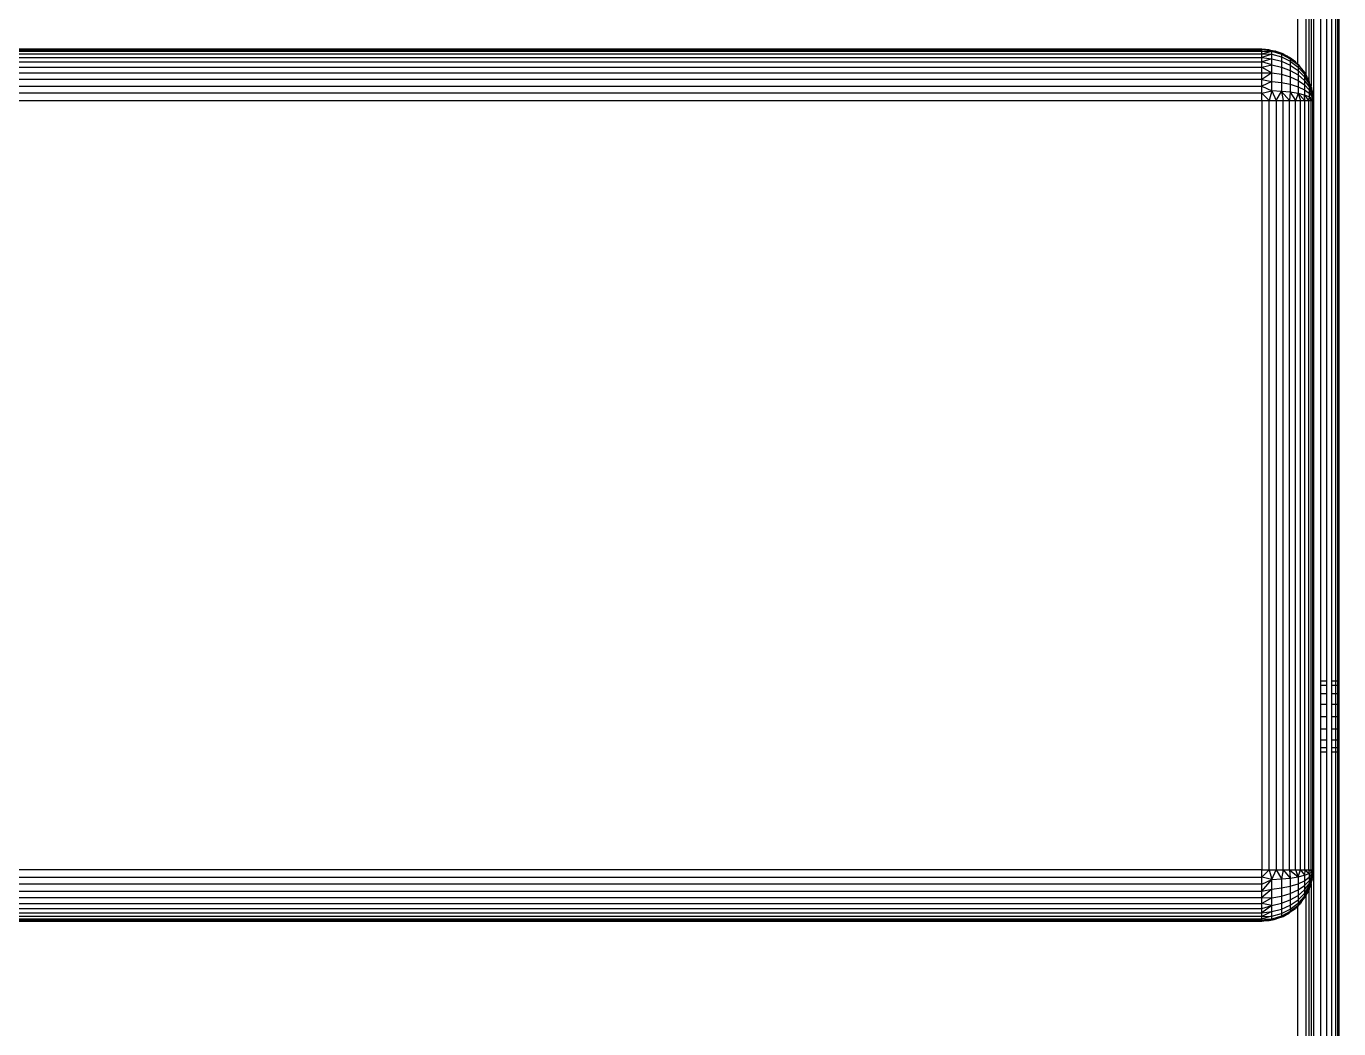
# Model space of a CAD drawing. Header units: inches. Extents: x 12 to 4609, y 5 to 3256.
# Drawn here: x 1554.3 to 1682.3, y 1244.2 to 1342 of the extents above; entities that cross this region are included whole.
import ezdxf

# ---------------------------------------------------------------- set-up
doc = ezdxf.new("R2010")
doc.units = ezdxf.units.IN
doc.header["$MEASUREMENT"] = 0

msp = doc.modelspace()

# ---------------------------------------------------------------- linework, layer by layer
for p, q in [((1679.87, 1398.21), (1679.87, 1053.84)), ((1679.64, 1358.33), (1679.64, 1336.15)), ((1679.12, 1357.17), (1679.12, 1337.3)), ((1679.45, 1336.64), (1679.45, 1357.85)), ((1678.34, 1338.3), (1678.34, 1356.17)), ((1680.57, 1346.19), (1680.57, 1278.12)), ((1681.17, 1278.12), (1681.17, 1346.19)), ((1681.67, 1278.12), (1681.67, 1346.19)), ((1682.04, 1346.19), (1682.04, 1278.12)), ((1682.27, 1278.12), (1682.27, 1346.19)), ((1682.34, 1346.19), (1682.34, 1278.12)), ((1674.84, 1339.74), (710.34, 1339.74)), ((710.34, 1339.69), (1674.84, 1339.69)), ((1674.84, 1339.53), (710.34, 1339.53)), ((710.34, 1339.29), (1674.84, 1339.29)), ((1675.55, 1339.69), (1674.84, 1339.74)), ((1674.84, 1339.69), (1674.84, 1339.74)), ((1675.55, 1339.69), (1674.84, 1339.69)), ((1675.82, 1339.55), (1674.84, 1339.69)), ((1674.84, 1339.53), (1674.84, 1339.69)), ((1674.84, 1339.29), (1675.82, 1339.55)), ((1674.84, 1339.53), (1675.82, 1339.55)), ((1674.84, 1339.29), (1674.84, 1339.53)), ((1674.84, 1338.94), (1674.84, 1339.29)), ((1674.84, 1339.29), (1675.82, 1339.27)), ((1675.82, 1339.27), (1674.84, 1338.94)), ((1675.55, 1339.69), (1675.82, 1339.55)), ((1675.55, 1339.69), (1676.05, 1339.58)), ((1675.82, 1339.55), (1676.05, 1339.58)), ((1675.82, 1339.27), (1675.82, 1339.55)), ((1675.82, 1339.55), (1676.76, 1339.27)), ((1675.82, 1338.81), (1675.82, 1339.27)), ((1675.82, 1339.27), (1676.76, 1339.01)), ((1676.05, 1339.58), (1676.14, 1339.57)), ((1676.17, 1339.55), (1676.14, 1339.57)), ((1676.25, 1339.53), (1676.17, 1339.55)), ((1676.92, 1339.29), (1676.25, 1339.53)), ((1676.25, 1339.53), (1676.76, 1339.27)), ((1676.92, 1339.29), (1676.76, 1339.27)), ((1676.76, 1339.27), (1676.76, 1339.01)), ((1676.76, 1339.27), (1677.62, 1338.81)), ((1676.92, 1339.29), (1677.62, 1338.81)), ((1676.92, 1339.29), (1677.25, 1339.11)), ((1677.34, 1339.07), (1677.25, 1339.11)), ((710.34, 1338.94), (1674.84, 1338.94)), ((710.34, 1338.52), (1674.84, 1338.52)), ((710.34, 1338.01), (1674.84, 1338.01)), ((1674.84, 1338.52), (1674.84, 1338.94)), ((1674.84, 1338.94), (1675.82, 1338.81)), ((1675.82, 1338.81), (1674.84, 1338.52)), ((1675.82, 1338.21), (1674.84, 1338.52)), ((1674.84, 1338.01), (1674.84, 1338.52)), ((1674.84, 1338.01), (1675.82, 1338.21)), ((1674.84, 1337.44), (1674.84, 1338.01)), ((1674.84, 1338.01), (1675.82, 1337.46)), ((1675.82, 1338.21), (1675.82, 1338.81)), ((1675.82, 1338.81), (1676.76, 1338.58)), ((1675.82, 1337.46), (1675.82, 1338.21)), ((1675.82, 1338.21), (1676.76, 1338)), ((1676.76, 1339.01), (1676.76, 1338.58)), ((1676.76, 1339.01), (1677.62, 1338.58)), ((1676.76, 1338.58), (1676.76, 1338)), ((1676.76, 1338.58), (1677.62, 1338.19)), ((1676.76, 1338), (1676.76, 1337.3)), ((1676.76, 1338), (1677.62, 1337.68)), ((1677.34, 1339.07), (1677.4, 1339.02)), ((1677.55, 1338.94), (1677.4, 1339.02)), ((1678.12, 1338.52), (1677.55, 1338.94)), ((1677.55, 1338.94), (1677.62, 1338.81)), ((1677.55, 1338.94), (1678.34, 1338.25)), ((1677.62, 1338.81), (1677.62, 1338.58)), ((1677.62, 1338.81), (1678.34, 1338.25)), ((1677.62, 1338.58), (1677.62, 1338.19)), ((1677.62, 1338.58), (1678.38, 1338)), ((1677.62, 1338.19), (1677.62, 1337.68)), ((1677.62, 1338.19), (1678.38, 1337.68)), ((1678.22, 1338.4), (1678.12, 1338.52)), ((1678.22, 1338.4), (1678.34, 1338.3)), ((1678.34, 1338.25), (1678.34, 1338.3)), ((1678.34, 1338.3), (1678.38, 1338.27)), ((1678.34, 1338.25), (1678.38, 1338.21)), ((1678.38, 1338.27), (1678.51, 1338.1)), ((1678.38, 1338.21), (1678.38, 1338)), ((1678.38, 1338.21), (1679, 1337.47)), ((1678.38, 1338.21), (1678.51, 1338.1)), ((1678.38, 1338), (1678.38, 1337.68)), ((1678.38, 1338), (1679, 1337.3)), ((1678.51, 1338.1), (1678.62, 1338.01)), ((1679, 1337.47), (1678.62, 1338.01)), ((710.34, 1337.44), (1674.84, 1337.44)), ((1674.84, 1336.81), (710.34, 1336.81)), ((1674.84, 1337.44), (1675.82, 1337.46)), ((1675.82, 1337.46), (1674.84, 1336.81)), ((1674.84, 1336.81), (1674.84, 1337.44)), ((1674.84, 1336.15), (1674.84, 1336.81)), ((1674.84, 1336.81), (1675.82, 1336.61)), ((1675.82, 1336.61), (1674.84, 1336.15)), ((1675.82, 1336.61), (1675.82, 1337.46)), ((1675.82, 1337.46), (1676.76, 1337.3)), ((1675.82, 1335.69), (1675.82, 1336.61)), ((1675.82, 1336.61), (1676.76, 1336.51)), ((1676.76, 1337.3), (1676.76, 1336.51)), ((1676.76, 1337.3), (1677.62, 1337.05)), ((1677.62, 1337.68), (1677.62, 1337.05)), ((1677.62, 1337.68), (1678.38, 1337.24)), ((1677.62, 1337.05), (1677.62, 1336.33)), ((1677.62, 1337.05), (1678.38, 1336.7)), ((1678.38, 1337.68), (1678.38, 1337.24)), ((1678.38, 1337.68), (1679, 1337.05)), ((1678.38, 1337.24), (1678.38, 1336.7)), ((1678.38, 1337.24), (1679, 1336.7)), ((1678.38, 1336.7), (1678.38, 1336.09)), ((1678.38, 1336.7), (1679, 1336.28)), ((1679, 1337.47), (1679, 1337.3)), ((1679.05, 1337.44), (1679, 1337.47)), ((1679, 1337.47), (1679.12, 1337.3)), ((1679, 1337.3), (1679, 1337.05)), ((1679, 1337.3), (1679.46, 1336.54)), ((1679, 1337.05), (1679, 1336.7)), ((1679, 1337.05), (1679.46, 1336.33)), ((1679, 1336.7), (1679, 1336.28)), ((1679, 1336.7), (1679.46, 1336.09)), ((1679.12, 1337.3), (1679.05, 1337.44)), ((1679.17, 1337.24), (1679.12, 1337.3)), ((1679.28, 1336.98), (1679.17, 1337.24)), ((1679.28, 1336.98), (1679.39, 1336.81)), ((1679.39, 1336.81), (1679.41, 1336.77)), ((1679.45, 1336.64), (1679.41, 1336.77)), ((1679.46, 1336.61), (1679.45, 1336.64)), ((1679.46, 1336.61), (1679.46, 1336.54)), ((1679.46, 1336.51), (1679.46, 1336.54)), ((710.34, 1336.15), (1674.84, 1336.15)), ((1674.84, 1335.45), (710.34, 1335.45)), ((1674.84, 1335.45), (1674.84, 1336.15)), ((1674.84, 1336.15), (1675.82, 1335.69)), ((1674.84, 1335.45), (1675.82, 1335.69)), ((1674.84, 1334.74), (1674.84, 1335.45)), ((1674.84, 1335.45), (1675.55, 1334.74)), ((1675.82, 1335.69), (1675.55, 1334.74)), ((1676.76, 1335.64), (1675.82, 1335.69)), ((1675.82, 1335.69), (1676.25, 1334.74)), ((1676.25, 1334.74), (1676.76, 1335.64)), ((1676.76, 1336.51), (1676.76, 1335.64)), ((1676.76, 1336.51), (1677.62, 1336.33)), ((1677.62, 1335.55), (1676.76, 1335.64)), ((1676.76, 1335.64), (1676.92, 1334.74)), ((1677.55, 1334.74), (1676.76, 1335.64)), ((1677.62, 1335.55), (1677.55, 1334.74)), ((1677.62, 1336.33), (1677.62, 1335.55)), ((1677.62, 1336.33), (1678.38, 1336.09)), ((1678.38, 1335.43), (1677.62, 1335.55)), ((1677.62, 1335.55), (1678.12, 1334.74)), ((1678.38, 1335.43), (1678.12, 1334.74)), ((1678.38, 1336.09), (1678.38, 1335.43)), ((1678.38, 1336.09), (1679, 1335.8)), ((1679, 1335.28), (1678.38, 1335.43)), ((1678.38, 1335.43), (1678.62, 1334.74)), ((1678.38, 1335.43), (1679.05, 1334.74)), ((1679, 1336.28), (1679, 1335.8)), ((1679, 1336.28), (1679.46, 1335.8)), ((1679, 1335.8), (1679, 1335.28)), ((1679, 1335.8), (1679.46, 1335.47)), ((1679.46, 1335.11), (1679, 1335.28)), ((1679.05, 1334.74), (1679, 1335.28)), ((1679, 1335.28), (1679.39, 1334.74)), ((1679.46, 1336.51), (1679.46, 1336.33)), ((1679.53, 1336.37), (1679.46, 1336.51)), ((1679.46, 1336.33), (1679.46, 1336.09)), ((1679.46, 1336.33), (1679.7, 1335.85)), ((1679.46, 1336.09), (1679.46, 1335.8)), ((1679.46, 1336.09), (1679.76, 1335.46)), ((1679.46, 1335.8), (1679.46, 1335.47)), ((1679.46, 1335.8), (1679.75, 1335.28)), ((1679.46, 1335.47), (1679.46, 1335.11)), ((1679.46, 1335.47), (1679.75, 1335.11)), ((1679.55, 1336.32), (1679.53, 1336.37)), ((1679.64, 1336.15), (1679.55, 1336.32)), ((1679.65, 1336.08), (1679.64, 1336.15)), ((1679.67, 1336.03), (1679.65, 1336.08)), ((1679.67, 1336.03), (1679.7, 1335.85)), ((1679.7, 1335.85), (1679.72, 1335.78)), ((1679.72, 1335.78), (1679.71, 1335.75)), ((1679.71, 1335.75), (1679.75, 1335.69)), ((1679.71, 1335.75), (1679.73, 1335.74)), ((1679.73, 1335.74), (1679.75, 1335.69)), ((1679.75, 1335.69), (1679.75, 1335.64)), ((1679.75, 1335.64), (1679.76, 1335.59)), ((1679.75, 1335.43), (1679.76, 1335.46)), ((1679.75, 1335.43), (1679.76, 1335.39)), ((1679.76, 1335.39), (1679.75, 1335.28)), ((1679.75, 1335.28), (1679.75, 1335.11)), ((1679.75, 1335.28), (1679.84, 1334.74)), ((1679.76, 1335.59), (1679.76, 1335.54)), ((1679.76, 1335.54), (1679.79, 1335.45)), ((1679.76, 1335.54), (1679.76, 1335.46)), ((1679.76, 1335.46), (1679.76, 1335.39)), ((1679.84, 1334.74), (1679.79, 1335.45)), ((710.34, 1334.74), (1674.84, 1334.74)), ((1674.84, 1334.74), (1674.84, 1259.74)), ((1674.84, 1334.74), (1675.55, 1334.74)), ((1675.55, 1259.74), (1675.55, 1334.74)), ((1675.55, 1334.74), (1676.25, 1334.74)), ((1676.25, 1334.74), (1676.25, 1259.74)), ((1676.25, 1334.74), (1676.92, 1334.74)), ((1676.92, 1259.74), (1676.92, 1334.74)), ((1676.92, 1334.74), (1677.55, 1334.74)), ((1677.55, 1259.74), (1677.55, 1334.74)), ((1677.55, 1334.74), (1678.12, 1334.74)), ((1678.12, 1259.74), (1678.12, 1334.74)), ((1678.12, 1334.74), (1678.62, 1334.74)), ((1678.62, 1259.74), (1678.62, 1334.74)), ((1678.62, 1334.74), (1679.05, 1334.74)), ((1679.05, 1259.74), (1679.05, 1334.74)), ((1679.05, 1334.74), (1679.39, 1334.74)), ((1679.46, 1335.11), (1679.39, 1334.74)), ((1679.39, 1334.74), (1679.39, 1259.74)), ((1679.39, 1334.74), (1679.64, 1334.74)), ((1679.75, 1334.93), (1679.46, 1335.11)), ((1679.46, 1335.11), (1679.64, 1334.74)), ((1679.64, 1334.74), (1679.75, 1334.93)), ((1679.64, 1259.74), (1679.64, 1334.74)), ((1679.64, 1334.74), (1679.79, 1334.74)), ((1679.75, 1335.11), (1679.75, 1334.93)), ((1679.75, 1335.11), (1679.84, 1334.74)), ((1679.84, 1334.74), (1679.75, 1334.93)), ((1679.75, 1334.93), (1679.79, 1334.74)), ((1679.79, 1334.74), (1679.79, 1259.74)), ((1679.79, 1334.74), (1679.84, 1334.74)), ((1679.84, 1259.74), (1679.84, 1334.74)), ((1681.17, 1278.12), (1680.57, 1278.12)), ((1680.57, 1278.12), (1680.57, 1277.7)), ((1681.17, 1277.7), (1680.57, 1277.7)), ((1680.57, 1277.7), (1680.57, 1276.92)), ((1681.17, 1277.7), (1681.17, 1278.12)), ((1681.17, 1276.92), (1681.17, 1277.7)), ((1682.04, 1278.12), (1681.67, 1278.12)), ((1681.67, 1277.7), (1681.67, 1278.12)), ((1682.04, 1277.7), (1681.67, 1277.7)), ((1681.67, 1276.92), (1681.67, 1277.7)), ((1682.27, 1278.12), (1682.04, 1278.12)), ((1682.04, 1278.12), (1682.04, 1277.7)), ((1682.27, 1277.7), (1682.04, 1277.7)), ((1682.04, 1277.7), (1682.04, 1276.92)), ((1682.34, 1278.12), (1682.27, 1278.12)), ((1682.27, 1277.7), (1682.27, 1278.12)), ((1682.34, 1277.7), (1682.27, 1277.7)), ((1682.27, 1276.92), (1682.27, 1277.7)), ((1682.34, 1278.12), (1682.34, 1277.7)), ((1682.34, 1277.7), (1682.34, 1276.92)), ((1680.57, 1276.92), (1681.17, 1276.92)), ((1680.57, 1276.92), (1680.57, 1275.87)), ((1681.17, 1275.87), (1681.17, 1276.92)), ((1681.67, 1276.92), (1682.04, 1276.92)), ((1681.67, 1275.87), (1681.67, 1276.92)), ((1682.04, 1276.92), (1682.27, 1276.92)), ((1682.04, 1276.92), (1682.04, 1275.87)), ((1682.27, 1276.92), (1682.34, 1276.92)), ((1682.27, 1275.87), (1682.27, 1276.92)), ((1682.34, 1276.92), (1682.34, 1275.87)), ((1680.57, 1275.87), (1681.17, 1275.87)), ((1680.57, 1275.87), (1680.57, 1274.67)), ((1681.17, 1274.67), (1681.17, 1275.87)), ((1681.67, 1275.87), (1682.04, 1275.87)), ((1681.67, 1274.67), (1681.67, 1275.87)), ((1682.04, 1275.87), (1682.27, 1275.87)), ((1682.04, 1275.87), (1682.04, 1274.67)), ((1682.27, 1275.87), (1682.34, 1275.87)), ((1682.27, 1274.67), (1682.27, 1275.87)), ((1682.34, 1275.87), (1682.34, 1274.67)), ((1680.57, 1274.67), (1681.17, 1274.67)), ((1680.57, 1274.67), (1680.57, 1273.47)), ((1681.17, 1273.47), (1681.17, 1274.67)), ((1681.67, 1274.67), (1682.04, 1274.67)), ((1681.67, 1273.47), (1681.67, 1274.67)), ((1682.04, 1274.67), (1682.27, 1274.67)), ((1682.04, 1274.67), (1682.04, 1273.47)), ((1682.27, 1274.67), (1682.34, 1274.67)), ((1682.27, 1273.47), (1682.27, 1274.67)), ((1682.34, 1274.67), (1682.34, 1273.47)), ((1680.57, 1273.47), (1681.17, 1273.47)), ((1680.57, 1273.47), (1680.57, 1272.42)), ((1681.17, 1272.42), (1681.17, 1273.47)), ((1681.67, 1273.47), (1682.04, 1273.47)), ((1681.67, 1272.42), (1681.67, 1273.47)), ((1682.04, 1273.47), (1682.27, 1273.47)), ((1682.04, 1273.47), (1682.04, 1272.42)), ((1682.27, 1273.47), (1682.34, 1273.47)), ((1682.27, 1272.42), (1682.27, 1273.47)), ((1682.34, 1273.47), (1682.34, 1272.42)), ((1680.57, 1272.42), (1681.17, 1272.42)), ((1680.57, 1272.42), (1680.57, 1271.64)), ((1681.17, 1271.64), (1680.57, 1271.64)), ((1680.57, 1271.64), (1680.57, 1271.22)), ((1681.17, 1271.22), (1680.57, 1271.22)), ((1680.57, 1271.22), (1680.57, 1203.15)), ((1681.17, 1271.64), (1681.17, 1272.42)), ((1681.17, 1271.22), (1681.17, 1271.64)), ((1681.17, 1203.15), (1681.17, 1271.22)), ((1681.67, 1272.42), (1682.04, 1272.42)), ((1681.67, 1271.64), (1681.67, 1272.42)), ((1682.04, 1271.64), (1681.67, 1271.64)), ((1681.67, 1271.22), (1681.67, 1271.64)), ((1682.04, 1271.22), (1681.67, 1271.22)), ((1681.67, 1203.15), (1681.67, 1271.22)), ((1682.04, 1272.42), (1682.27, 1272.42)), ((1682.04, 1272.42), (1682.04, 1271.64)), ((1682.27, 1271.64), (1682.04, 1271.64)), ((1682.04, 1271.64), (1682.04, 1271.22)), ((1682.27, 1271.22), (1682.04, 1271.22)), ((1682.04, 1271.22), (1682.04, 1203.15)), ((1682.27, 1272.42), (1682.34, 1272.42)), ((1682.27, 1271.64), (1682.27, 1272.42)), ((1682.34, 1271.64), (1682.27, 1271.64)), ((1682.27, 1271.22), (1682.27, 1271.64)), ((1682.34, 1271.22), (1682.27, 1271.22)), ((1682.27, 1203.15), (1682.27, 1271.22)), ((1682.34, 1272.42), (1682.34, 1271.64)), ((1682.34, 1271.64), (1682.34, 1271.22)), ((1682.34, 1271.22), (1682.34, 1203.15)), ((1674.84, 1259.74), (710.34, 1259.74)), ((1675.55, 1259.74), (1674.84, 1259.03)), ((1674.84, 1259.03), (1674.84, 1259.74)), ((1674.84, 1259.74), (1675.55, 1259.74)), ((1675.55, 1259.74), (1675.82, 1258.78)), ((1675.55, 1259.74), (1676.25, 1259.74)), ((1675.82, 1258.78), (1676.25, 1259.74)), ((1676.25, 1259.74), (1676.76, 1258.84)), ((1676.25, 1259.74), (1676.92, 1259.74)), ((1676.92, 1259.74), (1676.76, 1258.84)), ((1676.92, 1259.74), (1677.62, 1258.93)), ((1676.92, 1259.74), (1677.55, 1259.74)), ((1677.55, 1259.74), (1677.62, 1258.93)), ((1677.55, 1259.74), (1678.38, 1259.05)), ((1677.55, 1259.74), (1678.12, 1259.74)), ((1678.12, 1259.74), (1678.38, 1259.05)), ((1678.12, 1259.74), (1678.62, 1259.74)), ((1678.38, 1259.05), (1678.62, 1259.74)), ((1678.62, 1259.74), (1679, 1259.2)), ((1678.62, 1259.74), (1679.05, 1259.74)), ((1679.05, 1259.74), (1679, 1259.2)), ((1679.05, 1259.74), (1679.46, 1259.36)), ((1679.05, 1259.74), (1679.39, 1259.74)), ((1679.39, 1259.74), (1679.46, 1259.36)), ((1679.39, 1259.74), (1679.75, 1259.55)), ((1679.39, 1259.74), (1679.64, 1259.74)), ((1679.64, 1259.74), (1679.75, 1259.55)), ((1679.64, 1259.74), (1679.79, 1259.74)), ((1679.75, 1259.2), (1679.84, 1259.74)), ((1679.75, 1259.36), (1679.84, 1259.74)), ((1679.75, 1259.55), (1679.84, 1259.74)), ((1679.75, 1259.55), (1679.79, 1259.74)), ((1679.79, 1259.03), (1679.84, 1259.74)), ((1679.79, 1259.74), (1679.84, 1259.74)), ((710.34, 1259.03), (1674.84, 1259.03)), ((1675.82, 1258.78), (1674.84, 1259.03)), ((1674.84, 1258.33), (1674.84, 1259.03)), ((1674.84, 1257.66), (1675.82, 1258.78)), ((1674.84, 1258.33), (1675.82, 1258.78)), ((1675.82, 1258.78), (1676.76, 1258.84)), ((1675.82, 1257.86), (1675.82, 1258.78)), ((1676.76, 1258.84), (1677.62, 1258.93)), ((1676.76, 1258.84), (1676.76, 1257.97)), ((1677.62, 1258.93), (1678.38, 1259.05)), ((1677.62, 1258.93), (1677.62, 1258.15)), ((1678.38, 1259.05), (1679, 1259.2)), ((1678.38, 1259.05), (1678.38, 1258.38)), ((1678.38, 1258.38), (1679, 1258.67)), ((1679, 1259.2), (1679.46, 1259.36)), ((1679, 1259.2), (1679, 1258.67)), ((1679, 1258.67), (1679.46, 1259.01)), ((1679, 1258.19), (1679.46, 1258.67)), ((1679, 1258.67), (1679, 1258.19)), ((1679.46, 1259.36), (1679.75, 1259.55)), ((1679.46, 1259.01), (1679.75, 1259.36)), ((1679.46, 1259.36), (1679.46, 1259.01)), ((1679.46, 1258.67), (1679.75, 1259.2)), ((1679.46, 1259.01), (1679.46, 1258.67)), ((1679.46, 1258.38), (1679.75, 1259.01)), ((1679.46, 1258.15), (1679.73, 1258.88)), ((1679.46, 1258.67), (1679.46, 1258.38)), ((1679.66, 1258.41), (1679.67, 1258.44)), ((1679.67, 1258.44), (1679.7, 1258.61)), ((1679.72, 1258.69), (1679.7, 1258.61)), ((1679.75, 1258.78), (1679.71, 1258.72)), ((1679.71, 1258.72), (1679.73, 1258.73)), ((1679.71, 1258.72), (1679.72, 1258.69)), ((1679.73, 1258.88), (1679.75, 1258.93)), ((1679.73, 1258.88), (1679.75, 1258.84)), ((1679.73, 1258.73), (1679.75, 1258.78)), ((1679.75, 1259.55), (1679.75, 1259.36)), ((1679.75, 1259.36), (1679.75, 1259.2)), ((1679.75, 1259.2), (1679.76, 1259.09)), ((1679.75, 1259.05), (1679.76, 1259.09)), ((1679.75, 1259.05), (1679.75, 1259.01)), ((1679.75, 1258.93), (1679.79, 1259.03)), ((1679.75, 1259.01), (1679.75, 1258.93)), ((1679.75, 1258.84), (1679.75, 1258.78)), ((1674.84, 1258.33), (710.34, 1258.33)), ((710.34, 1257.66), (1674.84, 1257.66)), ((1674.84, 1257.66), (1674.84, 1258.33)), ((1674.84, 1257.66), (1675.82, 1257.86)), ((1675.82, 1257.86), (1674.84, 1257.03)), ((1674.84, 1257.03), (1674.84, 1257.66)), ((1675.82, 1257.86), (1676.76, 1257.97)), ((1675.82, 1257.01), (1675.82, 1257.86)), ((1675.82, 1257.01), (1676.76, 1257.17)), ((1676.76, 1257.97), (1677.62, 1258.15)), ((1676.76, 1257.97), (1676.76, 1257.17)), ((1676.76, 1257.17), (1677.62, 1257.43)), ((1676.76, 1257.17), (1676.76, 1256.47)), ((1677.62, 1258.15), (1678.38, 1258.38)), ((1677.62, 1258.15), (1677.62, 1257.43)), ((1677.62, 1257.43), (1678.38, 1257.77)), ((1677.62, 1257.43), (1677.62, 1256.8)), ((1677.62, 1256.8), (1678.38, 1257.24)), ((1678.38, 1258.38), (1678.38, 1257.77)), ((1678.38, 1257.77), (1679, 1258.19)), ((1678.38, 1257.24), (1679, 1257.77)), ((1678.38, 1257.77), (1678.38, 1257.24)), ((1678.38, 1256.8), (1679, 1257.43)), ((1678.38, 1257.24), (1678.38, 1256.8)), ((1678.38, 1256.47), (1679, 1257.17)), ((1679, 1257.77), (1679.46, 1258.38)), ((1679, 1258.19), (1679, 1257.77)), ((1679, 1257.43), (1679.46, 1258.15)), ((1679, 1257.17), (1679.46, 1257.94)), ((1679, 1257.77), (1679, 1257.43)), ((1679, 1257.43), (1679, 1257.17)), ((1679, 1257.17), (1679, 1257.01)), ((1679, 1257.01), (1679.12, 1257.17)), ((1679.12, 1257.17), (1679.05, 1257.03)), ((1679.12, 1257.17), (1679.17, 1257.24)), ((1679.12, 1257.17), (1679.12, 1237.3)), ((1679.17, 1257.24), (1679.25, 1257.43)), ((1679.25, 1257.43), (1679.39, 1257.66)), ((1679.25, 1257.43), (1679.33, 1257.62)), ((1679.45, 1257.85), (1679.33, 1257.62)), ((1679.45, 1257.85), (1679.39, 1257.66)), ((1679.46, 1257.94), (1679.45, 1257.85)), ((1679.45, 1236.64), (1679.45, 1257.85)), ((1679.46, 1258.38), (1679.46, 1258.15)), ((1679.46, 1258.15), (1679.46, 1257.97)), ((1679.54, 1258.13), (1679.46, 1257.97)), ((1679.46, 1257.97), (1679.46, 1257.94)), ((1679.55, 1258.16), (1679.54, 1258.13)), ((1679.55, 1258.16), (1679.64, 1258.33)), ((1679.64, 1258.33), (1679.66, 1258.41)), ((1679.64, 1258.33), (1679.64, 1236.15)), ((710.34, 1257.03), (1674.84, 1257.03)), ((710.34, 1256.46), (1674.84, 1256.46)), ((710.34, 1255.96), (1674.84, 1255.96)), ((1674.84, 1256.46), (1674.84, 1257.03)), ((1674.84, 1257.03), (1675.82, 1257.01)), ((1675.82, 1257.01), (1674.84, 1256.46)), ((1675.82, 1256.27), (1674.84, 1256.46)), ((1674.84, 1255.96), (1674.84, 1256.46)), ((1674.84, 1255.96), (1675.82, 1256.27)), ((1675.82, 1256.27), (1674.84, 1255.53)), ((1674.84, 1255.53), (1674.84, 1255.96)), ((1675.82, 1256.27), (1675.82, 1257.01)), ((1675.82, 1256.27), (1676.76, 1256.47)), ((1675.82, 1255.66), (1675.82, 1256.27)), ((1675.82, 1255.66), (1676.76, 1255.9)), ((1676.76, 1256.47), (1677.62, 1256.8)), ((1676.76, 1256.47), (1676.76, 1255.9)), ((1676.76, 1255.9), (1677.62, 1256.28)), ((1676.76, 1255.47), (1677.62, 1255.9)), ((1676.76, 1255.9), (1676.76, 1255.47)), ((1677.62, 1256.28), (1678.38, 1256.8)), ((1677.62, 1256.8), (1677.62, 1256.28)), ((1677.62, 1255.9), (1678.38, 1256.47)), ((1677.62, 1256.28), (1677.62, 1255.9)), ((1678.34, 1256.23), (1677.62, 1255.66)), ((1677.62, 1255.9), (1677.62, 1255.66)), ((1677.86, 1255.8), (1678.12, 1255.96)), ((1678.22, 1256.08), (1678.12, 1255.96)), ((1678.22, 1256.08), (1678.34, 1256.17)), ((1678.38, 1256.27), (1678.34, 1256.23)), ((1678.34, 1256.17), (1678.34, 1256.23)), ((1678.34, 1256.17), (1678.38, 1256.2)), ((1678.34, 1238.3), (1678.34, 1256.17)), ((1678.38, 1256.8), (1678.38, 1256.47)), ((1678.79, 1256.74), (1678.38, 1256.27)), ((1678.38, 1256.47), (1678.38, 1256.27)), ((1678.38, 1256.27), (1678.51, 1256.38)), ((1678.38, 1256.2), (1678.51, 1256.38)), ((1678.51, 1256.38), (1678.79, 1256.74)), ((1678.51, 1256.38), (1678.62, 1256.46)), ((1678.79, 1256.74), (1678.62, 1256.46)), ((1678.79, 1256.74), (1678.94, 1256.91)), ((1678.94, 1256.91), (1679, 1257.01)), ((1679.05, 1257.03), (1679, 1257.01)), ((710.34, 1255.53), (1674.84, 1255.53)), ((1674.84, 1255.19), (710.34, 1255.19)), ((710.34, 1254.94), (1674.84, 1254.94)), ((1674.84, 1254.79), (710.34, 1254.79)), ((710.34, 1254.74), (1674.84, 1254.74)), ((1674.84, 1255.53), (1675.82, 1255.66)), ((1675.82, 1255.66), (1674.84, 1255.19)), ((1674.84, 1255.19), (1674.84, 1255.53)), ((1675.82, 1255.21), (1674.84, 1254.94)), ((1674.84, 1255.19), (1675.82, 1255.21)), ((1674.84, 1254.94), (1674.84, 1255.19)), ((1674.84, 1254.79), (1674.84, 1254.94)), ((1674.84, 1254.94), (1675.82, 1254.93)), ((1674.84, 1254.79), (1675.82, 1254.93)), ((1674.84, 1254.74), (1674.84, 1254.79)), ((1674.84, 1254.74), (1675.23, 1254.79)), ((1674.84, 1254.79), (1675.23, 1254.79)), ((1675.23, 1254.79), (1675.66, 1254.85)), ((1675.23, 1254.79), (1675.55, 1254.79)), ((1675.55, 1254.79), (1676.05, 1254.9)), ((1675.66, 1254.85), (1675.55, 1254.79)), ((1675.82, 1254.93), (1675.66, 1254.85)), ((1675.66, 1254.85), (1676.05, 1254.9)), ((1675.82, 1255.21), (1675.82, 1255.66)), ((1675.82, 1255.21), (1676.76, 1255.47)), ((1676.76, 1255.21), (1675.82, 1254.93)), ((1675.82, 1254.93), (1675.82, 1255.21)), ((1675.82, 1254.93), (1676.05, 1254.9)), ((1676.05, 1254.9), (1676.14, 1254.91)), ((1676.14, 1254.91), (1676.21, 1254.94)), ((1676.21, 1254.94), (1676.25, 1254.94)), ((1676.25, 1254.94), (1676.39, 1255.01)), ((1676.39, 1255.01), (1676.76, 1255.21)), ((1676.39, 1255.01), (1676.92, 1255.19)), ((1677.62, 1255.66), (1676.76, 1255.21)), ((1676.76, 1255.47), (1676.76, 1255.21)), ((1677.25, 1255.37), (1676.76, 1255.21)), ((1676.76, 1255.21), (1676.84, 1255.2)), ((1676.84, 1255.2), (1677.25, 1255.37)), ((1676.84, 1255.2), (1676.92, 1255.19)), ((1676.92, 1255.19), (1677.25, 1255.37)), ((1677.25, 1255.37), (1677.34, 1255.41)), ((1677.34, 1255.41), (1677.46, 1255.49)), ((1677.46, 1255.49), (1677.58, 1255.59)), ((1677.46, 1255.49), (1677.55, 1255.53)), ((1677.58, 1255.59), (1677.55, 1255.53)), ((1677.58, 1255.59), (1677.86, 1255.8)), ((1677.62, 1255.66), (1677.58, 1255.59)), ((1677.62, 1255.66), (1677.86, 1255.8))]:
    msp.add_line(p, q)

doc.saveas('drawing.dxf')
